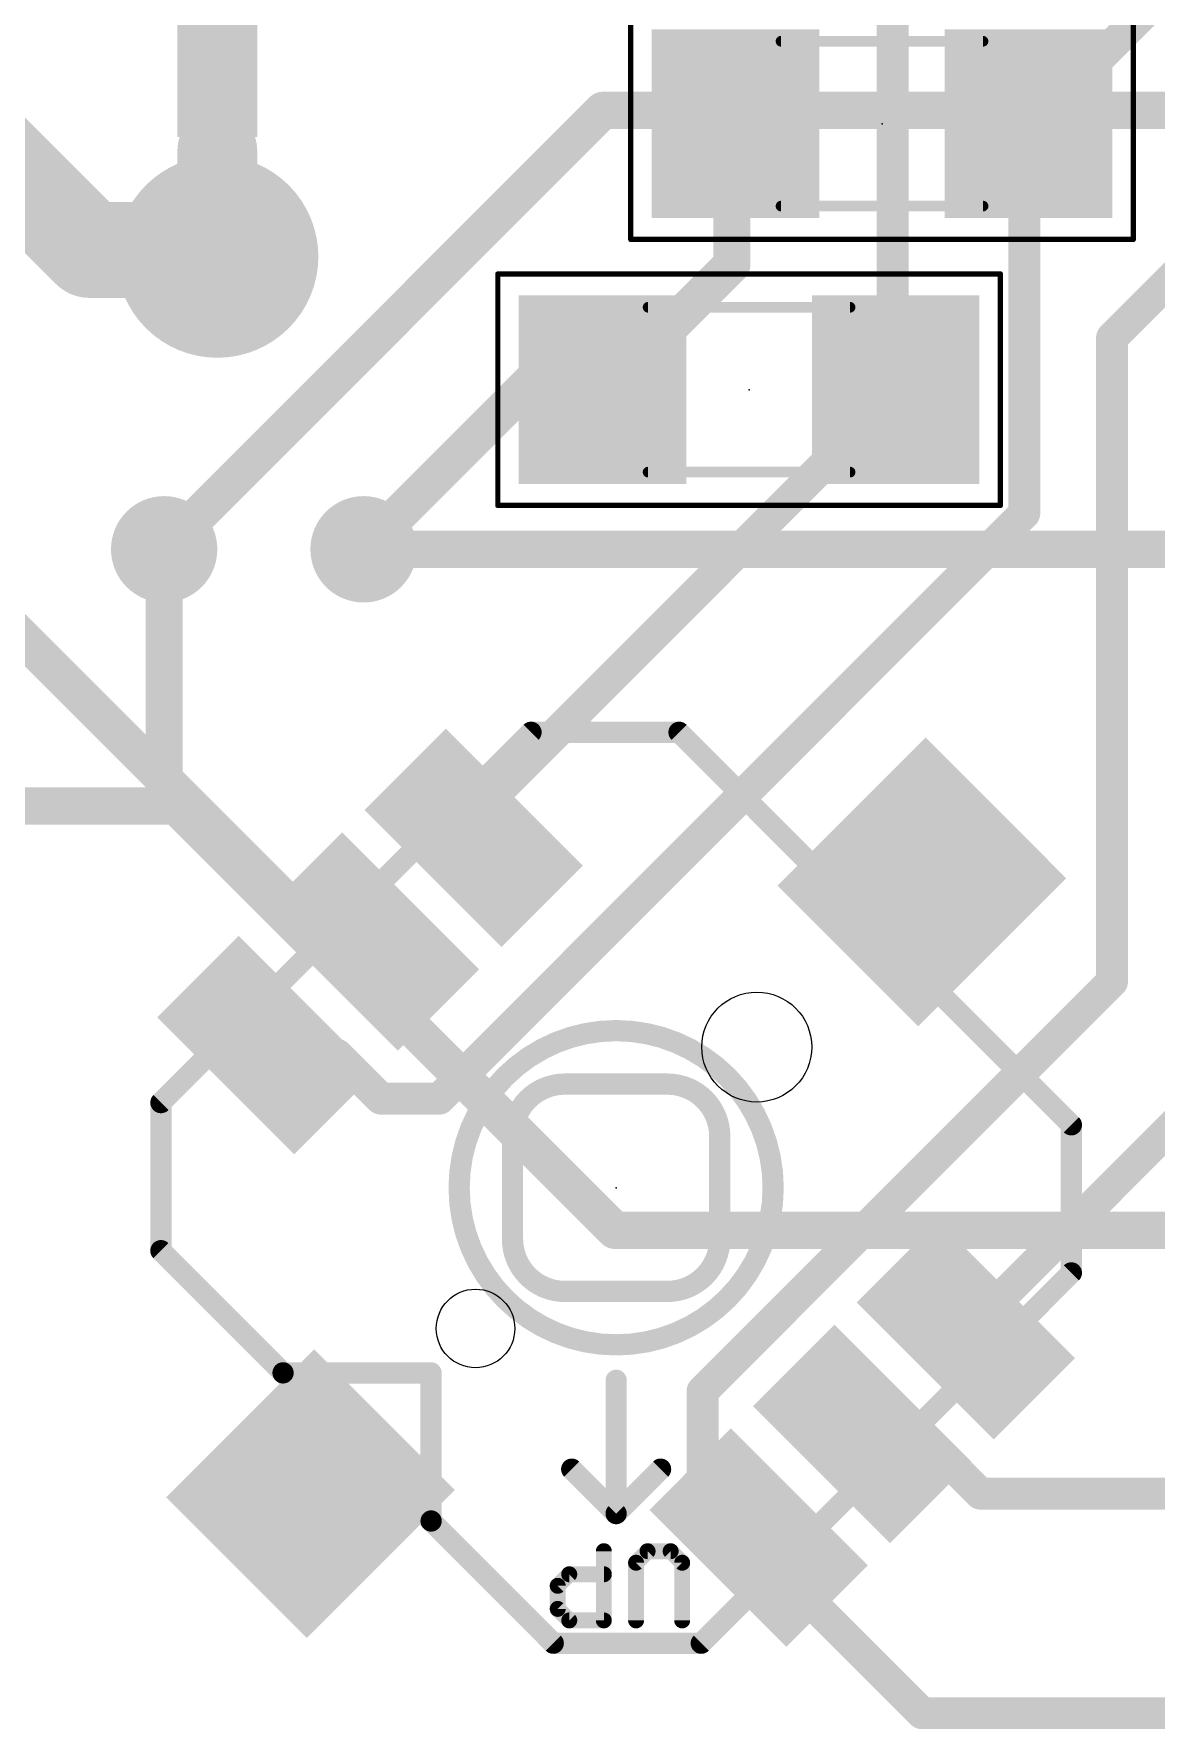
# Model space of a CAD drawing. Extents: x 0 to 91.2, y 0 to 65.1.
# Drawn here: x 7.14 to 17.86, y 16.42 to 32.61 of the extents above; entities that cross this region are included whole.
import ezdxf

# ---------------------------------------------------------------- set-up
doc = ezdxf.new("R2010")
doc.units = 0
for name, color, linetype in [('1', 22, 'CONTINUOUS'), ('16', 175, 'CONTINUOUS'), ('17', 82, 'CONTINUOUS'), ('18', 82, 'CONTINUOUS'), ('20', 7, 'CONTINUOUS'), ('21', 253, 'CONTINUOUS'), ('23', 7, 'CONTINUOUS'), ('39', 22, 'CONTINUOUS'), ('51', 253, 'CONTINUOUS')]:
    doc.layers.add(name, color=color, linetype=linetype)

# ---------------------------------------------------------------- blocks, each defined once
blk = doc.blocks.new('RECT')
blk.add_solid([(-0.5, -0.5), (0.5, -0.5), (-0.5, 0.5), (0.5, 0.5)])
blk = doc.blocks.new('ROUNDP')
at = {"const_width": 0.5}
blk.add_lwpolyline([(0, -0.25, 1), (0, 0.25, 1), (0, -0.25)], format="xyb", dxfattribs=at)
blk = doc.blocks.new('ROUNDV')
at = {"const_width": 0.5}
blk.add_lwpolyline([(0, -0.25, 1), (0, 0.25, 1), (0, -0.25)], format="xyb", dxfattribs=at)

msp = doc.modelspace()

# ---------------------------------------------------------------- linework, layer by layer
at = {"layer": '1'}
for points, const_width in [([(16.7386, 31.8008), (22.4663, 37.5285)], 0.3048), ([(17.4371, 29.7053), (24.5618, 36.83)], 0.3048), ([(3.8862, 34.3281), (7.6708, 30.5435)], 0.9144), ([(15.3416, 29.2862), (15.3416, 32.7787)], 0.3048), ([(13.8049, 31.6611), (13.84, 31.75)], 0.3556), ([(16.5989, 31.6611), (16.64, 31.75)], 0.3048), ([(16.7386, 31.8008), (16.64, 31.75)], 0.3048), ([(13.8049, 30.4038), (13.8049, 31.6611)], 0.3556), ([(16.5989, 31.6611), (16.5989, 28.0289)], 0.3048), ([(7.6708, 30.5435), (8.7757, 30.5435)], 0.9144), ([(8.7757, 30.5435), (8.89, 30.48)], 0.9144), ([(12.6873, 29.2862), (13.8049, 30.4038)], 0.3556), ([(17.4371, 23.5585), (17.4371, 29.7053)], 0.3048), ([(11.8872, 29.2862), (10.287, 27.686)], 0.3556), ([(12.6873, 29.2862), (11.8872, 29.2862)], 0.3556), ([(12.6873, 29.2862), (12.57, 29.21)], 0.3556), ([(15.3416, 29.1465), (11.43, 25.2349)], 0.3048), ([(15.3416, 29.2862), (15.37, 29.21)], 0.3048), ([(15.3416, 29.1465), (15.37, 29.21)], 0.3048), ([(16.5989, 28.0289), (11.0109, 22.4409)], 0.3048), ([(8.382, 27.686), (8.382, 25.3492)], 0.3556), ([(5.0038, 25.2349), (8.4963, 25.2349)], 0.3556), ([(8.382, 25.3492), (8.4963, 25.2349)], 0.3556), ([(8.4963, 25.2349), (9.7536, 23.9776)], 0.3556), ([(11.43, 25.2349), (11.43, 24.9555)], 0.3048), ([(11.43, 24.9555), (11.3388, 24.9311)], 0.3048), ([(20.0914, 24.257), (16.1798, 20.3454)], 0.3048), ([(9.7536, 23.9776), (10.3124, 23.9776)], 0.3556), ([(10.3124, 23.9776), (10.3489, 23.9411)], 0.3556), ([(13.5255, 19.6469), (17.4371, 23.5585)], 0.3048), ([(9.4742, 22.86), (9.3589, 22.9512)], 0.3048), ([(10.033, 22.86), (9.4742, 22.86)], 0.3048), ([(10.4521, 22.4409), (10.033, 22.86)], 0.3048), ([(11.0109, 22.4409), (10.4521, 22.4409)], 0.3048), ([(16.1798, 20.3454), (16.0411, 20.2288)], 0.3048), ([(13.5255, 18.669), (13.5255, 19.6469)], 0.3048), ([(15.0622, 19.2278), (15.0511, 19.2389)], 0.3048), ([(15.621, 19.2278), (15.0622, 19.2278)], 0.3048), ([(16.1798, 18.669), (15.621, 19.2278)], 0.3048), ([(13.9446, 18.2499), (13.5255, 18.669)], 0.3048), ([(18.5547, 18.669), (16.1798, 18.669)], 0.3048), ([(13.9446, 18.2499), (14.0612, 18.2489)], 0.3048), ([(14.0843, 18.1102), (14.0612, 18.2489)], 0.3048), ([(14.0843, 18.1102), (15.621, 16.5735)], 0.3048), ([(15.621, 16.5735), (20.0914, 16.5735)], 0.3048)]:
    msp.add_lwpolyline(points, dxfattribs=dict(at, const_width=const_width))
for points, const_width in [([(13.9227, 31.7174, 1), (13.7573, 31.7826)], 0.1778), ([(16.6051, 31.8177, 1), (16.6749, 31.6823)], 0.1524), ([(16.7092, 31.718, 1), (16.5708, 31.782)], 0.1524), ([(16.6847, 31.8547, 1), (16.7925, 31.7469)], 0.1524), ([(16.7735, 31.7331, 1), (16.7037, 31.8685)], 0.1524), ([(13.8938, 31.6611, 1), (13.716, 31.6611)], 0.1778), ([(13.7222, 31.6937, 1), (13.8876, 31.6285)], 0.1778), ([(16.6751, 31.6611, 1), (16.5227, 31.6611)], 0.1524), ([(16.5297, 31.6931, 1), (16.6681, 31.6291)], 0.1524), ([(7.6708, 30.7721, 1), (7.6708, 30.3149)], 0.4572), ([(7.5092, 30.3819, 1), (7.8324, 30.7051)], 0.4572), ([(8.8867, 30.7433, 1), (8.6647, 30.3437)], 0.4572), ([(8.7757, 30.3149, 1), (8.7757, 30.7721)], 0.4572), ([(8.779, 30.2802, 1), (9.001, 30.6798)], 0.4572), ([(13.716, 30.4038, 1), (13.8938, 30.4038)], 0.1778), ([(13.8678, 30.3409, 1), (13.742, 30.4667)], 0.1778), ([(17.5133, 29.7053, 1), (17.3609, 29.7053)], 0.1524), ([(17.3832, 29.7592, 1), (17.491, 29.6514)], 0.1524), ([(11.8872, 29.3751, 1), (11.8872, 29.1973)], 0.1778), ([(11.9501, 29.2233, 1), (11.8243, 29.3491)], 0.1778), ([(12.7357, 29.2116, 1), (12.6389, 29.3608)], 0.1778), ([(12.6873, 29.1973, 1), (12.6873, 29.3751)], 0.1778), ([(12.5216, 29.2846, 1), (12.6184, 29.1354)], 0.1778), ([(12.6244, 29.3491, 1), (12.7502, 29.2233)], 0.1778), ([(15.413, 29.3128, 1), (15.2702, 29.2596)], 0.1524), ([(15.2654, 29.2862, 1), (15.4178, 29.2862)], 0.1524), ([(15.3955, 29.0926, 1), (15.2877, 29.2004)], 0.1524), ([(15.2986, 29.1834, 1), (15.4414, 29.2366)], 0.1524), ([(15.4396, 29.1789, 1), (15.3004, 29.2411)], 0.1524), ([(15.272, 29.1776, 1), (15.4112, 29.1154)], 0.1524), ([(16.6528, 27.975, 1), (16.545, 28.0828)], 0.1524), ([(16.5227, 28.0289, 1), (16.6751, 28.0289)], 0.1524), ([(8.4709, 27.686, 1), (8.2931, 27.686)], 0.1778), ([(10.2241, 27.7489, 1), (10.3499, 27.6231)], 0.1778), ([(8.4449, 25.4121, 1), (8.3191, 25.2863)], 0.1778), ([(8.2931, 25.3492, 1), (8.4709, 25.3492)], 0.1778), ([(8.5592, 25.2978, 1), (8.4334, 25.172)], 0.1778), ([(8.4963, 25.146, 1), (8.4963, 25.3238)], 0.1778), ([(8.4334, 25.172, 1), (8.5592, 25.2978)], 0.1778), ([(11.5062, 25.2349, 1), (11.3538, 25.2349)], 0.1524), ([(11.3761, 25.2888, 1), (11.4839, 25.181)], 0.1524), ([(11.4497, 24.8819, 1), (11.4103, 25.0291)], 0.1524), ([(11.3191, 25.0047, 1), (11.3585, 24.8575)], 0.1524), ([(11.3538, 24.9555, 1), (11.5062, 24.9555)], 0.1524), ([(9.7536, 24.0665, 1), (9.7536, 23.8887)], 0.1778), ([(9.6907, 23.9147, 1), (9.8165, 24.0405)], 0.1778), ([(10.3753, 24.0405, 1), (10.2495, 23.9147)], 0.1778), ([(10.3124, 23.8887, 1), (10.3124, 24.0665)], 0.1778), ([(10.286, 23.8783, 1), (10.4117, 24.004)], 0.1778), ([(17.3609, 23.5585, 1), (17.5133, 23.5585)], 0.1524), ([(17.491, 23.5046, 1), (17.3832, 23.6124)], 0.1524), ([(9.4062, 23.0109, 1), (9.3116, 22.8914)], 0.1524), ([(9.4742, 22.9362, 1), (9.4742, 22.7838)], 0.1524), ([(9.4269, 22.8002, 1), (9.5215, 22.9198)], 0.1524), ([(10.0869, 22.9139, 1), (9.9791, 22.8061)], 0.1524), ([(10.033, 22.7838, 1), (10.033, 22.9362)], 0.1524), ([(10.4521, 22.5171, 1), (10.4521, 22.3647)], 0.1524), ([(10.3982, 22.387, 1), (10.506, 22.4948)], 0.1524), ([(10.957, 22.4948, 1), (11.0648, 22.387)], 0.1524), ([(11.0109, 22.3647, 1), (11.0109, 22.5171)], 0.1524), ([(16.1259, 20.3993, 1), (16.2337, 20.2915)], 0.1524), ([(16.2288, 20.2871, 1), (16.1308, 20.4037)], 0.1524), ([(15.9921, 20.2872, 1), (16.0901, 20.1705)], 0.1524), ([(13.6017, 19.6469, 1), (13.4493, 19.6469)], 0.1524), ([(13.4716, 19.7008, 1), (13.5794, 19.593)], 0.1524), ([(15.105, 19.2928, 1), (14.9973, 19.185)], 0.1524), ([(15.0622, 19.304, 1), (15.0622, 19.1516)], 0.1524), ([(15.0083, 19.1739, 1), (15.1161, 19.2817)], 0.1524), ([(15.6749, 19.2817, 1), (15.5671, 19.1739)], 0.1524), ([(15.621, 19.1516, 1), (15.621, 19.304)], 0.1524), ([(13.5794, 18.7229, 1), (13.4716, 18.6151)], 0.1524), ([(16.1798, 18.7452, 1), (16.1798, 18.5928)], 0.1524), ([(16.1259, 18.6151, 1), (16.2337, 18.7229)], 0.1524), ([(13.4493, 18.669, 1), (13.6017, 18.669)], 0.1524), ([(13.9452, 18.3261, 1), (13.944, 18.1737)], 0.1524), ([(13.8907, 18.196, 1), (13.9985, 18.3038)], 0.1524), ([(14.1363, 18.2614, 1), (13.986, 18.2364)], 0.1524), ([(14.0605, 18.1727, 1), (14.0618, 18.3251)], 0.1524), ([(14.1382, 18.1641, 1), (14.0304, 18.0563)], 0.1524), ([(14.0091, 18.0977, 1), (14.1595, 18.1227)], 0.1524), ([(15.621, 16.6497, 1), (15.621, 16.4973)], 0.1524), ([(15.5671, 16.5196, 1), (15.6749, 16.6274)], 0.1524)]:
    msp.add_lwpolyline(points, format="xyb", dxfattribs=dict(at, const_width=const_width))
at = {"layer": '16', "const_width": 0.3556}
for points in [[(12.573, 31.877), (8.382, 27.686)], [(23.114, 31.877), (12.573, 31.877)], [(5.9817, 27.8892), (12.6873, 21.1836)], [(10.287, 27.686), (23.241, 27.686)], [(12.6873, 21.1836), (19.4183, 21.1836)]]:
    msp.add_lwpolyline(points, dxfattribs=at)
at = {"layer": '16', "const_width": 0.1778}
for points in [[(12.573, 31.9659, 1), (12.573, 31.7881)], [(12.6359, 31.8141, 1), (12.5101, 31.9399)], [(10.287, 27.7749, 1), (10.287, 27.5971)], [(8.3191, 27.7489, 1), (8.4449, 27.6231)], [(12.6873, 21.2725, 1), (12.6873, 21.0947)], [(12.6244, 21.1207, 1), (12.7502, 21.2465)]]:
    msp.add_lwpolyline(points, format="xyb", dxfattribs=at)
at = {"layer": '20'}
for centre, radius in [((14.0435, 22.9335), 0.525), ((11.3565, 20.2465), 0.375)]:
    msp.add_circle(centre, radius, dxfattribs=at)
at = {"layer": '21'}
for points, const_width in [([(8.3513, 22.4032), (11.8868, 25.9387)], 0.2032), ([(11.8868, 25.9387), (13.301, 25.9387)], 0.2032), ([(13.301, 25.9387), (17.0487, 22.191)], 0.2032), ([(13.1899, 22.5799), (12.2101, 22.5799)], 0.2032), ([(8.3513, 20.989), (8.3513, 22.4032)], 0.2032), ([(11.7101, 22.0799), (11.7101, 21.1)], 0.2032), ([(13.6899, 21.1), (13.6899, 22.0799)], 0.2032), ([(17.0487, 22.191), (17.0487, 20.7768)], 0.2032), ([(9.518, 19.8222), (8.3513, 20.989)], 0.2032), ([(17.0487, 20.7768), (13.5132, 17.2413)], 0.2032), ([(12.2101, 20.6), (13.1899, 20.6)], 0.2032), ([(10.9322, 19.8222), (9.518, 19.8222)], 0.2032), ([(10.9322, 18.408), (9.518, 19.8222)], 0.2032), ([(10.9322, 19.8222), (10.9322, 18.408)], 0.2032), ([(12.7, 19.7515), (12.7, 18.4787)], 0.2032), ([(12.7, 18.4787), (12.2757, 18.903)], 0.2032), ([(12.7, 18.4787), (13.1243, 18.903)], 0.2032), ([(12.099, 17.2413), (10.9322, 18.408)], 0.2032), ([(12.5825, 18.1197), (12.5825, 17.4587)], 0.1524), ([(13.0004, 18.1197), (12.8903, 18.0095)], 0.1524), ([(13.2207, 18.1197), (13.0004, 18.1197)], 0.1524), ([(13.3309, 18.0095), (13.2207, 18.1197)], 0.1524), ([(12.1418, 17.7892), (12.252, 17.8994)], 0.1524), ([(12.252, 17.8994), (12.5825, 17.8994)], 0.1524), ([(12.8903, 18.0095), (12.8903, 17.4587)], 0.1524), ([(13.3309, 17.4587), (13.3309, 18.0095)], 0.1524), ([(12.1418, 17.5689), (12.1418, 17.7892)], 0.1524), ([(12.252, 17.4587), (12.1418, 17.5689)], 0.1524), ([(12.5825, 17.4587), (12.252, 17.4587)], 0.1524), ([(13.5132, 17.2413), (12.099, 17.2413)], 0.2032)]:
    msp.add_lwpolyline(points, dxfattribs=dict(at, const_width=const_width))
for points, const_width in [([(11.8868, 25.9895, 1), (11.8868, 25.8879)], 0.1016), ([(11.9227, 25.9028, 1), (11.8509, 25.9746)], 0.1016), ([(13.337, 25.9746, 1), (13.2651, 25.9028)], 0.1016), ([(13.301, 25.8879, 1), (13.301, 25.9895)], 0.1016), ([(12.7, 20.09, 1), (12.7, 23.09, 1), (12.7, 20.09)], 0.2032), ([(12.2101, 22.5799, 0.4142), (11.7101, 22.0799)], 0.2032), ([(12.2101, 22.6307, 1), (12.2101, 22.5291)], 0.1016), ([(12.2101, 22.5291, 1), (12.2101, 22.6307)], 0.1016), ([(13.6899, 22.0799, 0.4142), (13.1899, 22.5799)], 0.2032), ([(13.1899, 22.6307, 1), (13.1899, 22.5291)], 0.1016), ([(13.1899, 22.5291, 1), (13.1899, 22.6307)], 0.1016), ([(8.4021, 22.4032, 1), (8.3005, 22.4032)], 0.1016), ([(8.3154, 22.4391, 1), (8.3872, 22.3673)], 0.1016), ([(11.7609, 22.0799, 1), (11.6593, 22.0799)], 0.1016), ([(13.7407, 22.0799, 1), (13.6391, 22.0799)], 0.1016), ([(17.0995, 22.191, 1), (16.9979, 22.191)], 0.1016), ([(17.0128, 22.1551, 1), (17.0846, 22.227)], 0.1016), ([(11.6593, 22.0799, 1), (11.7609, 22.0799)], 0.1016), ([(13.6391, 22.0799, 1), (13.7407, 22.0799)], 0.1016), ([(8.3872, 21.0249, 1), (8.3154, 20.953)], 0.1016), ([(11.7101, 21.1, 0.4142), (12.2101, 20.6)], 0.2032), ([(11.7609, 21.1, 1), (11.6593, 21.1)], 0.1016), ([(11.6593, 21.1, 1), (11.7609, 21.1)], 0.1016), ([(13.1899, 20.6, 0.4142), (13.6899, 21.1)], 0.2032), ([(13.7407, 21.1, 1), (13.6391, 21.1)], 0.1016), ([(13.6391, 21.1, 1), (13.7407, 21.1)], 0.1016), ([(8.3005, 20.989, 1), (8.4021, 20.989)], 0.1016), ([(16.9979, 20.7768, 1), (17.0995, 20.7768)], 0.1016), ([(17.0846, 20.7409, 1), (17.0128, 20.8127)], 0.1016), ([(12.2101, 20.6508, 1), (12.2101, 20.5493)], 0.1016), ([(12.2101, 20.5493, 1), (12.2101, 20.6508)], 0.1016), ([(13.1899, 20.6508, 1), (13.1899, 20.5493)], 0.1016), ([(13.1899, 20.5493, 1), (13.1899, 20.6508)], 0.1016), ([(9.5539, 19.8582, 1), (9.4821, 19.7863)], 0.1016), ([(9.518, 19.873, 1), (9.518, 19.7714)], 0.1016), ([(9.4821, 19.7863, 1), (9.5539, 19.8582)], 0.1016), ([(10.983, 19.8222, 1), (10.8814, 19.8222)], 0.1016), ([(10.9322, 19.7714, 1), (10.9322, 19.873)], 0.1016), ([(12.7508, 19.7515, 1), (12.6492, 19.7515)], 0.1016), ([(12.3117, 18.9389, 1), (12.2398, 18.8671)], 0.1016), ([(13.1602, 18.8671, 1), (13.0883, 18.9389)], 0.1016), ([(10.9682, 18.4439, 1), (10.8963, 18.3721)], 0.1016), ([(10.8814, 18.408, 1), (10.983, 18.408)], 0.1016), ([(10.8963, 18.3721, 1), (10.9682, 18.4439)], 0.1016), ([(12.6641, 18.5146, 1), (12.7359, 18.4428)], 0.1016), ([(12.6492, 18.4787, 1), (12.7508, 18.4787)], 0.1016), ([(12.6641, 18.4428, 1), (12.7359, 18.5146)], 0.1016), ([(12.6206, 18.1197, 1), (12.5444, 18.1197)], 0.0762), ([(13.0004, 18.1578, 1), (13.0004, 18.0816)], 0.0762), ([(13.0274, 18.0927, 1), (12.9735, 18.1466)], 0.0762), ([(13.2477, 18.1466, 1), (13.1938, 18.0927)], 0.0762), ([(13.2207, 18.0816, 1), (13.2207, 18.1578)], 0.0762), ([(12.252, 17.9375, 1), (12.252, 17.8613)], 0.0762), ([(12.279, 17.8724, 1), (12.2251, 17.9263)], 0.0762), ([(12.5825, 17.8613, 1), (12.5825, 17.9375)], 0.0762), ([(12.8633, 18.0365, 1), (12.9172, 17.9826)], 0.0762), ([(12.9284, 18.0095, 1), (12.8522, 18.0095)], 0.0762), ([(13.369, 18.0095, 1), (13.2928, 18.0095)], 0.0762), ([(13.304, 17.9826, 1), (13.3578, 18.0365)], 0.0762), ([(12.1799, 17.7892, 1), (12.1037, 17.7892)], 0.0762), ([(12.1149, 17.8161, 1), (12.1688, 17.7623)], 0.0762), ([(12.1688, 17.5958, 1), (12.1149, 17.5419)], 0.0762), ([(12.1037, 17.5689, 1), (12.1799, 17.5689)], 0.0762), ([(12.252, 17.4968, 1), (12.252, 17.4206)], 0.0762), ([(12.2251, 17.4318, 1), (12.279, 17.4857)], 0.0762), ([(12.5444, 17.4587, 1), (12.6206, 17.4587)], 0.0762), ([(12.5825, 17.4206, 1), (12.5825, 17.4968)], 0.0762), ([(12.8522, 17.4587, 1), (12.9284, 17.4587)], 0.0762), ([(13.2928, 17.4587, 1), (13.369, 17.4587)], 0.0762), ([(12.099, 17.2921, 1), (12.099, 17.1905)], 0.1016), ([(12.063, 17.2054, 1), (12.1349, 17.2772)], 0.1016), ([(13.4773, 17.2772, 1), (13.5491, 17.2054)], 0.1016), ([(13.5132, 17.1905, 1), (13.5132, 17.2921)], 0.1016)]:
    msp.add_lwpolyline(points, format="xyb", dxfattribs=dict(at, const_width=const_width))
at = {"layer": '23'}
for p in [(15.24, 31.75), (13.97, 29.21), (12.7, 21.59)]:
    msp.add_point(p, dxfattribs=at)
at = {"layer": '39', "const_width": 0.0508}
for points in [[(12.8397, 30.6451), (12.8397, 32.8549)], [(17.6403, 32.8549), (17.6403, 30.6451)], [(17.6403, 30.6451), (12.8397, 30.6451)], [(11.5697, 30.3149), (16.3703, 30.3149)], [(11.5697, 28.1051), (11.5697, 30.3149)], [(16.3703, 30.3149), (16.3703, 28.1051)], [(16.3703, 28.1051), (11.5697, 28.1051)]]:
    msp.add_lwpolyline(points, dxfattribs=at)
at = {"layer": '39', "const_width": 0.0254}
for points in [[(12.8397, 30.6578, 1), (12.8397, 30.6324)], [(12.827, 30.6451, 1), (12.8524, 30.6451)], [(17.6276, 30.6451, 1), (17.653, 30.6451)], [(17.6403, 30.6324, 1), (17.6403, 30.6578)], [(11.5697, 30.3276, 1), (11.5697, 30.3022)], [(11.5824, 30.3149, 1), (11.557, 30.3149)], [(16.383, 30.3149, 1), (16.3576, 30.3149)], [(16.3703, 30.3022, 1), (16.3703, 30.3276)], [(11.5697, 28.1178, 1), (11.5697, 28.0924)], [(11.557, 28.1051, 1), (11.5824, 28.1051)], [(16.3576, 28.1051, 1), (16.383, 28.1051)], [(16.3703, 28.0924, 1), (16.3703, 28.1178)]]:
    msp.add_lwpolyline(points, format="xyb", dxfattribs=at)
at = {"layer": '51'}
for points, const_width in [([(16.205, 32.537), (14.275, 32.537)], 0.1016), ([(8.89, 30.48), (8.89, 31.496)], 0.762), ([(16.205, 30.963), (14.275, 30.963)], 0.1016), ([(14.935, 29.997), (13.005, 29.997)], 0.1016), ([(14.935, 28.423), (13.005, 28.423)], 0.1016), ([(8.3513, 22.4032), (11.8868, 25.9387)], 0.2032), ([(11.8868, 25.9387), (13.301, 25.9387)], 0.2032), ([(13.301, 25.9387), (17.0487, 22.191)], 0.2032), ([(13.1899, 22.5799), (12.2101, 22.5799)], 0.2032), ([(8.3513, 20.989), (8.3513, 22.4032)], 0.2032), ([(11.7101, 22.0799), (11.7101, 21.1)], 0.2032), ([(13.6899, 21.1), (13.6899, 22.0799)], 0.2032), ([(17.0487, 22.191), (17.0487, 20.7768)], 0.2032), ([(9.518, 19.8222), (8.3513, 20.989)], 0.2032), ([(17.0487, 20.7768), (13.5132, 17.2413)], 0.2032), ([(12.2101, 20.6), (13.1899, 20.6)], 0.2032), ([(10.9322, 19.8222), (9.518, 19.8222)], 0.2032), ([(10.9322, 18.408), (9.518, 19.8222)], 0.2032), ([(10.9322, 19.8222), (10.9322, 18.408)], 0.2032), ([(12.7, 19.7515), (12.7, 18.4787)], 0.2032), ([(12.7, 18.4787), (12.2757, 18.903)], 0.2032), ([(12.7, 18.4787), (13.1243, 18.903)], 0.2032), ([(12.099, 17.2413), (10.9322, 18.408)], 0.2032), ([(12.5825, 18.1197), (12.5825, 17.4587)], 0.1524), ([(13.0004, 18.1197), (12.8903, 18.0095)], 0.1524), ([(13.2207, 18.1197), (13.0004, 18.1197)], 0.1524), ([(13.3309, 18.0095), (13.2207, 18.1197)], 0.1524), ([(12.1418, 17.7892), (12.252, 17.8994)], 0.1524), ([(12.252, 17.8994), (12.5825, 17.8994)], 0.1524), ([(12.8903, 18.0095), (12.8903, 17.4587)], 0.1524), ([(13.3309, 17.4587), (13.3309, 18.0095)], 0.1524), ([(12.1418, 17.5689), (12.1418, 17.7892)], 0.1524), ([(12.252, 17.4587), (12.1418, 17.5689)], 0.1524), ([(12.5825, 17.4587), (12.252, 17.4587)], 0.1524), ([(13.5132, 17.2413), (12.099, 17.2413)], 0.2032)]:
    msp.add_lwpolyline(points, dxfattribs=dict(at, const_width=const_width))
for points, const_width in [([(14.275, 32.5624, 1), (14.275, 32.5116)], 0.0508), ([(16.205, 32.5116, 1), (16.205, 32.5624)], 0.0508), ([(9.0805, 31.496, 1), (8.6995, 31.496)], 0.381), ([(14.275, 30.9884, 1), (14.275, 30.9376)], 0.0508), ([(16.205, 30.9376, 1), (16.205, 30.9884)], 0.0508), ([(8.6995, 30.48, 1), (9.0805, 30.48)], 0.381), ([(13.005, 30.0224, 1), (13.005, 29.9716)], 0.0508), ([(14.935, 29.9716, 1), (14.935, 30.0224)], 0.0508), ([(13.005, 28.4484, 1), (13.005, 28.3976)], 0.0508), ([(14.935, 28.3976, 1), (14.935, 28.4484)], 0.0508), ([(11.8868, 25.9895, 1), (11.8868, 25.8879)], 0.1016), ([(11.9227, 25.9028, 1), (11.8509, 25.9746)], 0.1016), ([(13.337, 25.9746, 1), (13.2651, 25.9028)], 0.1016), ([(13.301, 25.8879, 1), (13.301, 25.9895)], 0.1016), ([(12.7, 20.09, 1), (12.7, 23.09, 1), (12.7, 20.09)], 0.2032), ([(12.2101, 22.5799, 0.4142), (11.7101, 22.0799)], 0.2032), ([(12.2101, 22.6307, 1), (12.2101, 22.5291)], 0.1016), ([(12.2101, 22.5291, 1), (12.2101, 22.6307)], 0.1016), ([(13.6899, 22.0799, 0.4142), (13.1899, 22.5799)], 0.2032), ([(13.1899, 22.6307, 1), (13.1899, 22.5291)], 0.1016), ([(13.1899, 22.5291, 1), (13.1899, 22.6307)], 0.1016), ([(8.4021, 22.4032, 1), (8.3005, 22.4032)], 0.1016), ([(8.3154, 22.4391, 1), (8.3872, 22.3673)], 0.1016), ([(11.7609, 22.0799, 1), (11.6593, 22.0799)], 0.1016), ([(13.7407, 22.0799, 1), (13.6391, 22.0799)], 0.1016), ([(17.0995, 22.191, 1), (16.9979, 22.191)], 0.1016), ([(17.0128, 22.1551, 1), (17.0846, 22.227)], 0.1016), ([(11.6593, 22.0799, 1), (11.7609, 22.0799)], 0.1016), ([(13.6391, 22.0799, 1), (13.7407, 22.0799)], 0.1016), ([(8.3872, 21.0249, 1), (8.3154, 20.953)], 0.1016), ([(11.7101, 21.1, 0.4142), (12.2101, 20.6)], 0.2032), ([(11.7609, 21.1, 1), (11.6593, 21.1)], 0.1016), ([(11.6593, 21.1, 1), (11.7609, 21.1)], 0.1016), ([(13.1899, 20.6, 0.4142), (13.6899, 21.1)], 0.2032), ([(13.7407, 21.1, 1), (13.6391, 21.1)], 0.1016), ([(13.6391, 21.1, 1), (13.7407, 21.1)], 0.1016), ([(8.3005, 20.989, 1), (8.4021, 20.989)], 0.1016), ([(16.9979, 20.7768, 1), (17.0995, 20.7768)], 0.1016), ([(17.0846, 20.7409, 1), (17.0128, 20.8127)], 0.1016), ([(12.2101, 20.6508, 1), (12.2101, 20.5493)], 0.1016), ([(12.2101, 20.5493, 1), (12.2101, 20.6508)], 0.1016), ([(13.1899, 20.6508, 1), (13.1899, 20.5493)], 0.1016), ([(13.1899, 20.5493, 1), (13.1899, 20.6508)], 0.1016), ([(9.5539, 19.8582, 1), (9.4821, 19.7863)], 0.1016), ([(9.518, 19.873, 1), (9.518, 19.7714)], 0.1016), ([(9.4821, 19.7863, 1), (9.5539, 19.8582)], 0.1016), ([(10.983, 19.8222, 1), (10.8814, 19.8222)], 0.1016), ([(10.9322, 19.7714, 1), (10.9322, 19.873)], 0.1016), ([(12.7508, 19.7515, 1), (12.6492, 19.7515)], 0.1016), ([(12.3117, 18.9389, 1), (12.2398, 18.8671)], 0.1016), ([(13.1602, 18.8671, 1), (13.0883, 18.9389)], 0.1016), ([(10.9682, 18.4439, 1), (10.8963, 18.3721)], 0.1016), ([(10.8814, 18.408, 1), (10.983, 18.408)], 0.1016), ([(10.8963, 18.3721, 1), (10.9682, 18.4439)], 0.1016), ([(12.6641, 18.5146, 1), (12.7359, 18.4428)], 0.1016), ([(12.6492, 18.4787, 1), (12.7508, 18.4787)], 0.1016), ([(12.6641, 18.4428, 1), (12.7359, 18.5146)], 0.1016), ([(12.6206, 18.1197, 1), (12.5444, 18.1197)], 0.0762), ([(13.0004, 18.1578, 1), (13.0004, 18.0816)], 0.0762), ([(13.0274, 18.0927, 1), (12.9735, 18.1466)], 0.0762), ([(13.2477, 18.1466, 1), (13.1938, 18.0927)], 0.0762), ([(13.2207, 18.0816, 1), (13.2207, 18.1578)], 0.0762), ([(12.252, 17.9375, 1), (12.252, 17.8613)], 0.0762), ([(12.279, 17.8724, 1), (12.2251, 17.9263)], 0.0762), ([(12.5825, 17.8613, 1), (12.5825, 17.9375)], 0.0762), ([(12.8633, 18.0365, 1), (12.9172, 17.9826)], 0.0762), ([(12.9284, 18.0095, 1), (12.8522, 18.0095)], 0.0762), ([(13.369, 18.0095, 1), (13.2928, 18.0095)], 0.0762), ([(13.304, 17.9826, 1), (13.3578, 18.0365)], 0.0762), ([(12.1799, 17.7892, 1), (12.1037, 17.7892)], 0.0762), ([(12.1149, 17.8161, 1), (12.1688, 17.7623)], 0.0762), ([(12.1688, 17.5958, 1), (12.1149, 17.5419)], 0.0762), ([(12.1037, 17.5689, 1), (12.1799, 17.5689)], 0.0762), ([(12.252, 17.4968, 1), (12.252, 17.4206)], 0.0762), ([(12.2251, 17.4318, 1), (12.279, 17.4857)], 0.0762), ([(12.5444, 17.4587, 1), (12.6206, 17.4587)], 0.0762), ([(12.5825, 17.4206, 1), (12.5825, 17.4968)], 0.0762), ([(12.8522, 17.4587, 1), (12.9284, 17.4587)], 0.0762), ([(13.2928, 17.4587, 1), (13.369, 17.4587)], 0.0762), ([(12.099, 17.2921, 1), (12.099, 17.1905)], 0.1016), ([(12.063, 17.2054, 1), (12.1349, 17.2772)], 0.1016), ([(13.4773, 17.2772, 1), (13.5491, 17.2054)], 0.1016), ([(13.5132, 17.1905, 1), (13.5132, 17.2921)], 0.1016)]:
    msp.add_lwpolyline(points, format="xyb", dxfattribs=dict(at, const_width=const_width))

# ---------------------------------------------------------------- block references
at = {"layer": '1'}
for p, xscale, yscale, rotation in [((13.84, 31.75), 1.6, 1.8, 180), ((16.64, 31.75), 1.6, 1.8, 180), ((12.57, 29.21), 1.6, 1.8, 180), ((15.37, 29.21), 1.6, 1.8, 180), ((11.3388, 24.9311), 1.85, 1.1, 135), ((15.6204, 24.5104), 1.9, 2, 135), ((10.3489, 23.9411), 1.85, 1.1, 135), ((9.3589, 22.9512), 1.85, 1.1, 135), ((16.0411, 20.2288), 1.85, 1.1, 135), ((15.0511, 19.2389), 1.85, 1.1, 135), ((9.7796, 18.6696), 1.9, 2, 135), ((14.0612, 18.2489), 1.85, 1.1, 135)]:
    msp.add_blockref('RECT', p, dxfattribs=dict(at, xscale=xscale, yscale=yscale, rotation=rotation))
at = {"layer": '17', "xscale": 1.9304, "yscale": 1.9304, "rotation": 90}
msp.add_blockref('ROUNDP', (8.89, 30.48), dxfattribs=at)
msp.add_blockref('ROUNDP', (8.89, 30.48), dxfattribs=at)
at = {"layer": '18', "xscale": 1.016, "yscale": 1.016}
for p in [(8.382, 27.686), (8.382, 27.686), (10.287, 27.686), (10.287, 27.686)]:
    msp.add_blockref('ROUNDV', p, dxfattribs=at)
at = {"layer": '21', "xscale": 1.905, "yscale": 0.762, "rotation": 90}
msp.add_blockref('RECT', (8.89, 32.5755), dxfattribs=at)
at = {"layer": '51', "xscale": 0.7501, "yscale": 1.7, "rotation": 180}
for p in [(13.9133, 31.7491), (16.5668, 31.7509), (12.6433, 29.2091), (15.2968, 29.2109)]:
    msp.add_blockref('RECT', p, dxfattribs=at)

doc.saveas('drawing.dxf')
